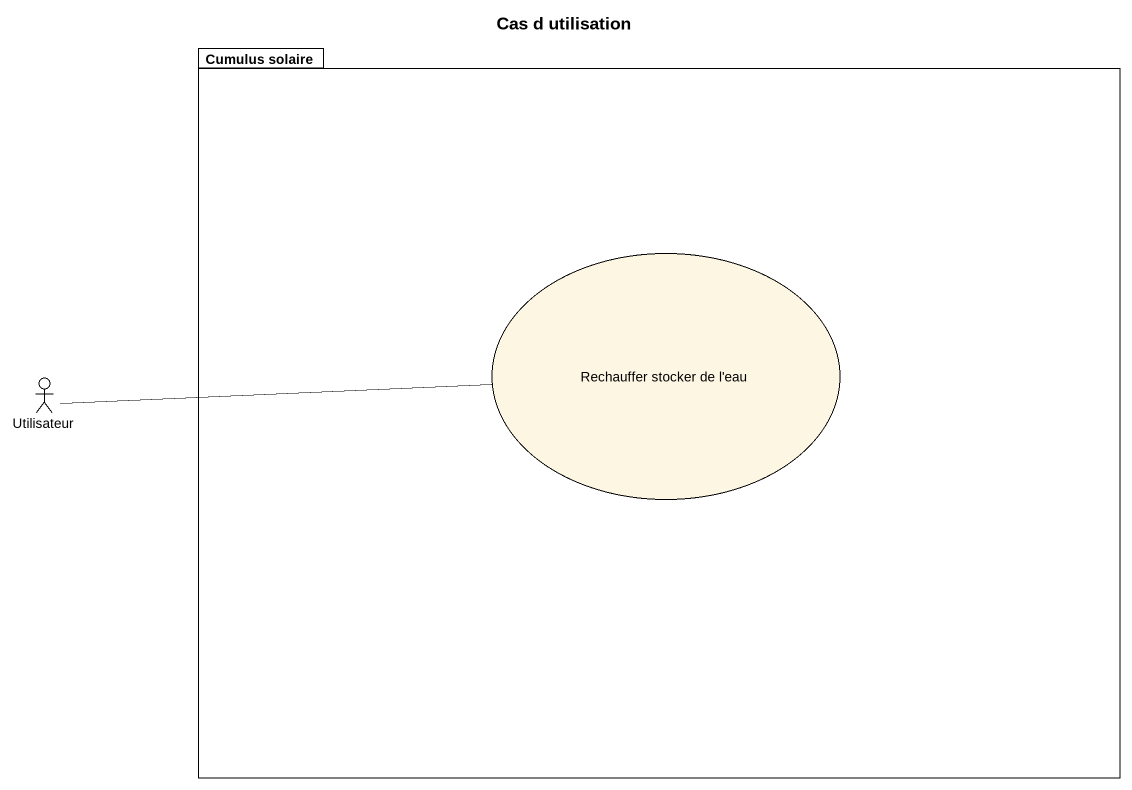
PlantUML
@startuml
title Cas d utilisation
package "Cumulus solaire" as Cumulus_solaire {
  usecase "Rechauffer stocker de l'eau" as Rechauffer_stocker_de_l_eau
}
actor Utilisateur
Utilisateur -right- Rechauffer_stocker_de_l_eau
@enduml
